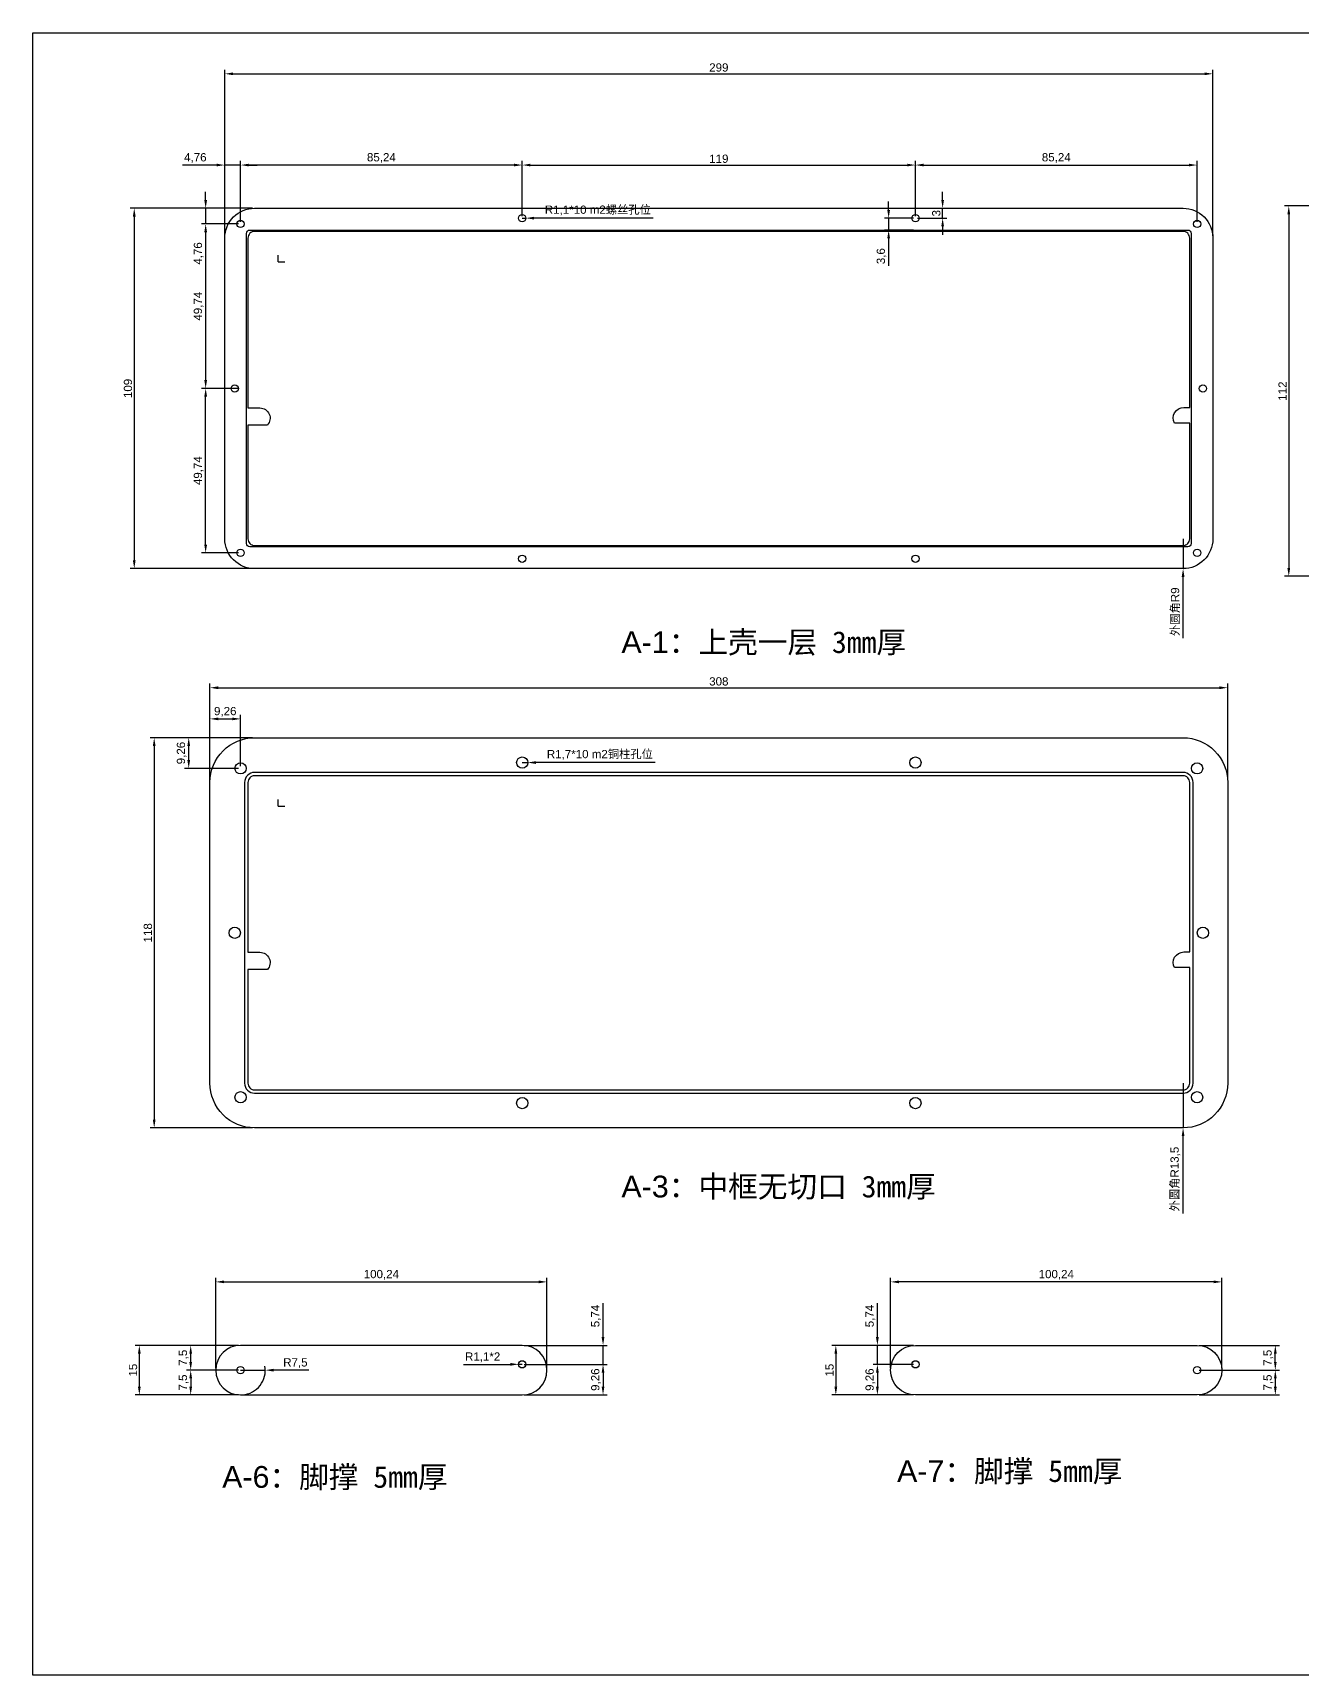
# Model space of a CAD drawing. Header units: millimetres. Extents: x -514 to 1814, y -954 to 381.
# Drawn here: x -513.8 to -129.7, y -242.9 to 253.8 of the extents above; entities that cross this region are included whole.
import ezdxf

# ---------------------------------------------------------------- set-up
doc = ezdxf.new("R2010")
doc.units = ezdxf.units.MM
doc.layers.get('Defpoints').update_dxf_attribs({"color": 1})
doc.layers.add('mark', color=90, linetype='Continuous', plot=False)
doc.styles.get("Standard").update_dxf_attribs({"font": 'arial.ttf'})
doc.dimstyles.new('ISO-25', dxfattribs={"dimtxt": 2.5, "dimasz": 2.5, "dimexe": 1.25, "dimexo": 0.625, "dimtad": 1, "dimtxsty": 'Standard', "dimcen": 2.5, "dimadec": 0, "dimazin": 0, "dimtfac": 1, "dimtmove": 0, "dimatfit": 3, "dimfxl": 1, "dimarcsym": 0})

# ---------------------------------------------------------------- blocks, each defined once
blk = doc.blocks.new('*D5')
at = {"layer": 'Defpoints', "color": 0, "transparency": 16777216}
for p in [(-156.72, 241.4), (-455.72, 191.74), (-156.72, 191.74)]:
    blk.add_point(p, dxfattribs=at)
at = {"layer": 'mark', "color": 0, "lineweight": -2, "transparency": 16777216}
for p, q in [((-455.72, 192.36), (-455.72, 242.65)), ((-453.22, 241.4), (-159.22, 241.4)), ((-156.72, 192.36), (-156.72, 242.65))]:
    blk.add_line(p, q, dxfattribs=at)
at = {"layer": 'mark', "color": 0, "transparency": 16777216}
for points in [[(-453.22, 241.81), (-453.22, 240.98), (-455.72, 241.4)], [(-159.22, 241.81), (-159.22, 240.98), (-156.72, 241.4)]]:
    blk.add_solid(points, dxfattribs=at)
at = {"layer": 'mark', "color": 0, "transparency": 16777216, "insert": (-306.22, 243.3), "char_height": 2.5, "attachment_point": 5}
blk.add_mtext('299', dxfattribs=at)
blk = doc.blocks.new('*D6')
at = {"layer": 'Defpoints', "color": 0, "transparency": 16777216}
for p in [(-450.96, 200.74), (-461.52, 195.98), (-450.96, 195.98)]:
    blk.add_point(p, dxfattribs=at)
at = {"layer": 'mark', "color": 0, "lineweight": -2, "transparency": 16777216}
for p, q in [((-461.52, 203.24), (-461.52, 205.74)), ((-451.59, 200.74), (-462.77, 200.74)), ((-461.52, 200.74), (-461.52, 195.98)), ((-451.59, 195.98), (-462.77, 195.98)), ((-461.52, 193.48), (-461.52, 183.14))]:
    blk.add_line(p, q, dxfattribs=at)
at = {"layer": 'mark', "color": 0, "transparency": 16777216}
for points in [[(-461.93, 203.24), (-461.1, 203.24), (-461.52, 200.74)], [(-461.93, 193.48), (-461.1, 193.48), (-461.52, 195.98)]]:
    blk.add_solid(points, dxfattribs=at)
at = {"layer": 'mark', "color": 0, "transparency": 16777216, "insert": (-463.64, 187.06), "char_height": 2.5, "attachment_point": 5, "rotation": 90}
blk.add_mtext('4,76', dxfattribs=at)
blk = doc.blocks.new('*D7')
at = {"layer": 'Defpoints', "color": 0, "transparency": 16777216}
for p in [(-450.96, 213.8), (-450.96, 197.74), (-365.72, 197.74)]:
    blk.add_point(p, dxfattribs=at)
at = {"layer": 'mark', "color": 0, "lineweight": -2, "transparency": 16777216}
for p, q in [((-450.96, 198.36), (-450.96, 215.05)), ((-368.22, 213.8), (-448.46, 213.8)), ((-365.72, 198.36), (-365.72, 215.05))]:
    blk.add_line(p, q, dxfattribs=at)
at = {"layer": 'mark', "color": 0, "transparency": 16777216}
for points in [[(-448.46, 214.22), (-448.46, 213.39), (-450.96, 213.8)], [(-368.22, 214.22), (-368.22, 213.39), (-365.72, 213.8)]]:
    blk.add_solid(points, dxfattribs=at)
at = {"layer": 'mark', "color": 0, "transparency": 16777216, "insert": (-408.34, 215.93), "char_height": 2.5, "attachment_point": 5}
blk.add_mtext('85,24', dxfattribs=at)
blk = doc.blocks.new('*D8')
at = {"layer": 'Defpoints', "color": 0, "transparency": 16777216}
for p in [(-246.72, 213.8), (-365.72, 197.74), (-246.72, 197.74)]:
    blk.add_point(p, dxfattribs=at)
at = {"layer": 'mark', "color": 0, "lineweight": -2, "transparency": 16777216}
for p, q in [((-365.72, 198.36), (-365.72, 215.05)), ((-363.22, 213.8), (-249.22, 213.8)), ((-246.72, 198.36), (-246.72, 215.05))]:
    blk.add_line(p, q, dxfattribs=at)
at = {"layer": 'mark', "color": 0, "transparency": 16777216}
for points in [[(-363.22, 214.22), (-363.22, 213.39), (-365.72, 213.8)], [(-249.22, 214.22), (-249.22, 213.39), (-246.72, 213.8)]]:
    blk.add_solid(points, dxfattribs=at)
at = {"layer": 'mark', "color": 0, "transparency": 16777216, "insert": (-306.22, 215.7), "char_height": 2.5, "attachment_point": 5}
blk.add_mtext('119', dxfattribs=at)
blk = doc.blocks.new('*D9')
at = {"layer": 'Defpoints', "color": 0, "transparency": 16777216}
for p in [(-161.48, 213.8), (-246.72, 197.74), (-161.48, 195.98)]:
    blk.add_point(p, dxfattribs=at)
at = {"layer": 'mark', "color": 0, "lineweight": -2, "transparency": 16777216}
for p, q in [((-246.72, 198.36), (-246.72, 215.05)), ((-244.22, 213.8), (-163.98, 213.8)), ((-161.48, 196.61), (-161.48, 215.05))]:
    blk.add_line(p, q, dxfattribs=at)
at = {"layer": 'mark', "color": 0, "transparency": 16777216}
for points in [[(-244.22, 214.22), (-244.22, 213.39), (-246.72, 213.8)], [(-163.98, 214.22), (-163.98, 213.39), (-161.48, 213.8)]]:
    blk.add_solid(points, dxfattribs=at)
at = {"layer": 'mark', "color": 0, "transparency": 16777216, "insert": (-204.1, 215.93), "char_height": 2.5, "attachment_point": 5}
blk.add_mtext('85,24', dxfattribs=at)
blk = doc.blocks.new('*D10')
at = {"layer": 'Defpoints', "color": 0, "transparency": 16777216}
for p in [(-446.72, 200.74), (-483.13, 91.74), (-446.72, 91.74)]:
    blk.add_point(p, dxfattribs=at)
at = {"layer": 'mark', "color": 0, "lineweight": -2, "transparency": 16777216}
for p, q in [((-447.35, 200.74), (-484.38, 200.74)), ((-483.13, 198.24), (-483.13, 94.24)), ((-447.35, 91.74), (-484.38, 91.74))]:
    blk.add_line(p, q, dxfattribs=at)
at = {"layer": 'mark', "color": 0, "transparency": 16777216}
for points in [[(-483.54, 198.24), (-482.71, 198.24), (-483.13, 200.74)], [(-483.54, 94.24), (-482.71, 94.24), (-483.13, 91.74)]]:
    blk.add_solid(points, dxfattribs=at)
at = {"layer": 'mark', "color": 0, "transparency": 16777216, "insert": (-485.03, 146.24), "char_height": 2.5, "attachment_point": 5, "rotation": 90}
blk.add_mtext('109', dxfattribs=at)
blk = doc.blocks.new('*D11')
at = {"layer": 'Defpoints', "color": 0, "transparency": 16777216}
for p in [(-450.96, 195.98), (-461.52, 146.24), (-450.96, 146.24)]:
    blk.add_point(p, dxfattribs=at)
at = {"layer": 'mark', "color": 0, "lineweight": -2, "transparency": 16777216}
for p, q in [((-451.59, 195.98), (-462.77, 195.98)), ((-461.52, 193.48), (-461.52, 148.74)), ((-451.59, 146.24), (-462.77, 146.24))]:
    blk.add_line(p, q, dxfattribs=at)
at = {"layer": 'mark', "color": 0, "transparency": 16777216}
for points in [[(-461.93, 193.48), (-461.1, 193.48), (-461.52, 195.98)], [(-461.93, 148.74), (-461.1, 148.74), (-461.52, 146.24)]]:
    blk.add_solid(points, dxfattribs=at)
at = {"layer": 'mark', "color": 0, "transparency": 16777216, "insert": (-463.64, 171.11), "char_height": 2.5, "attachment_point": 5, "rotation": 90}
blk.add_mtext('49,74', dxfattribs=at)
blk = doc.blocks.new('*D12')
at = {"layer": 'Defpoints', "color": 0, "transparency": 16777216}
for p in [(-461.52, 146.24), (-450.96, 146.24), (-450.96, 96.5)]:
    blk.add_point(p, dxfattribs=at)
at = {"layer": 'mark', "color": 0, "lineweight": -2, "transparency": 16777216}
for p, q in [((-451.59, 146.24), (-462.77, 146.24)), ((-461.52, 99), (-461.52, 143.74)), ((-451.59, 96.5), (-462.77, 96.5))]:
    blk.add_line(p, q, dxfattribs=at)
at = {"layer": 'mark', "color": 0, "transparency": 16777216}
for points in [[(-461.93, 143.74), (-461.1, 143.74), (-461.52, 146.24)], [(-461.93, 99), (-461.1, 99), (-461.52, 96.5)]]:
    blk.add_solid(points, dxfattribs=at)
at = {"layer": 'mark', "color": 0, "transparency": 16777216, "insert": (-463.64, 121.37), "char_height": 2.5, "attachment_point": 5, "rotation": 90}
blk.add_mtext('49,74', dxfattribs=at)
blk = doc.blocks.new('*D13')
at = {"layer": 'Defpoints', "color": 0, "transparency": 16777216}
for p in [(-246.72, 200.74), (-238.49, 200.74), (-246.72, 197.74)]:
    blk.add_point(p, dxfattribs=at)
at = {"layer": 'mark', "color": 0, "lineweight": -2, "transparency": 16777216}
for p, q in [((-238.49, 203.24), (-238.49, 205.74)), ((-246.1, 200.74), (-237.24, 200.74)), ((-238.49, 197.74), (-238.49, 200.74)), ((-246.1, 197.74), (-237.24, 197.74)), ((-238.49, 195.24), (-238.49, 192.74))]:
    blk.add_line(p, q, dxfattribs=at)
at = {"layer": 'mark', "color": 0, "transparency": 16777216}
for points in [[(-238.91, 203.24), (-238.08, 203.24), (-238.49, 200.74)], [(-238.91, 195.24), (-238.08, 195.24), (-238.49, 197.74)]]:
    blk.add_solid(points, dxfattribs=at)
at = {"layer": 'mark', "color": 0, "transparency": 16777216, "insert": (-240.4, 199.24), "char_height": 2.5, "attachment_point": 5, "rotation": 90}
blk.add_mtext('3', dxfattribs=at)
blk = doc.blocks.new('*D14')
at = {"layer": 'Defpoints', "color": 0, "transparency": 16777216}
for p in [(-365.72, 197.74), (-364.62, 197.74)]:
    blk.add_point(p, dxfattribs=at)
at = {"layer": 'mark', "color": 0, "lineweight": -2, "transparency": 16777216}
for p, q in [((-365.72, 197.74), (-364.62, 197.74)), ((-326.04, 197.74), (-362.12, 197.74))]:
    blk.add_line(p, q, dxfattribs=at)
at = {"layer": 'mark', "color": 0, "transparency": 16777216}
blk.add_solid([(-362.12, 198.16), (-362.12, 197.32), (-364.62, 197.74)], dxfattribs=at)
at = {"layer": 'mark', "color": 0, "transparency": 16777216, "insert": (-342.83, 200.08), "char_height": 2.5, "attachment_point": 5}
blk.add_mtext('R1,1*10 m2{\\fSimSun|b0|i0|c134|p2;螺丝孔位}', dxfattribs=at)
blk = doc.blocks.new('*D16')
at = {"layer": 'Defpoints', "color": 0, "transparency": 16777216}
for p in [(-165.72, 100.74), (-165.72, 91.74)]:
    blk.add_point(p, dxfattribs=at)
at = {"layer": 'mark', "color": 0, "lineweight": -2, "transparency": 16777216}
for p, q in [((-165.72, 100.74), (-165.72, 91.74)), ((-165.72, 70.66), (-165.72, 89.24))]:
    blk.add_line(p, q, dxfattribs=at)
at = {"layer": 'mark', "color": 0, "transparency": 16777216}
blk.add_solid([(-166.14, 89.24), (-165.3, 89.24), (-165.72, 91.74)], dxfattribs=at)
at = {"layer": 'mark', "color": 0, "transparency": 16777216, "insert": (-168, 78.7), "char_height": 2.5, "attachment_point": 5, "rotation": 90}
blk.add_mtext('{\\fSimSun|b0|i0|c134|p2;外圆角}R9', dxfattribs=at)
blk = doc.blocks.new('*D18')
at = {"layer": 'Defpoints', "color": 0, "transparency": 16777216}
for p in [(-97.77, 201.42), (-133.74, 89.42), (-97.77, 89.42)]:
    blk.add_point(p, dxfattribs=at)
at = {"layer": 'mark', "color": 0, "lineweight": -2, "transparency": 16777216}
for p, q in [((-98.39, 201.42), (-134.99, 201.42)), ((-133.74, 198.92), (-133.74, 91.92)), ((-98.39, 89.42), (-134.99, 89.42))]:
    blk.add_line(p, q, dxfattribs=at)
at = {"layer": 'mark', "color": 0, "transparency": 16777216}
for points in [[(-134.15, 198.92), (-133.32, 198.92), (-133.74, 201.42)], [(-134.15, 91.92), (-133.32, 91.92), (-133.74, 89.42)]]:
    blk.add_solid(points, dxfattribs=at)
at = {"layer": 'mark', "color": 0, "transparency": 16777216, "insert": (-135.62, 145.42), "char_height": 2.5, "attachment_point": 5, "rotation": 90}
blk.add_mtext('112', dxfattribs=at)
blk = doc.blocks.new('*D20')
at = {"layer": 'Defpoints', "color": 0, "transparency": 16777216}
for p in [(-455.72, 213.8), (-455.72, 195.98), (-450.96, 195.98)]:
    blk.add_point(p, dxfattribs=at)
at = {"layer": 'mark', "color": 0, "lineweight": -2, "transparency": 16777216}
for p, q in [((-458.22, 213.8), (-468.56, 213.8)), ((-455.72, 196.61), (-455.72, 215.05)), ((-450.96, 213.8), (-455.72, 213.8)), ((-450.96, 196.61), (-450.96, 215.05)), ((-448.46, 213.8), (-445.96, 213.8))]:
    blk.add_line(p, q, dxfattribs=at)
at = {"layer": 'mark', "color": 0, "transparency": 16777216}
for points in [[(-458.22, 214.22), (-458.22, 213.39), (-455.72, 213.8)], [(-448.46, 214.22), (-448.46, 213.39), (-450.96, 213.8)]]:
    blk.add_solid(points, dxfattribs=at)
at = {"layer": 'mark', "color": 0, "transparency": 16777216, "insert": (-464.64, 215.93), "char_height": 2.5, "attachment_point": 5}
blk.add_mtext('4,76', dxfattribs=at)
blk = doc.blocks.new('*D23')
at = {"layer": 'Defpoints', "color": 0, "transparency": 16777216}
for p in [(-450.96, 46.29), (-460.22, 31.32), (-450.96, 31.32)]:
    blk.add_point(p, dxfattribs=at)
at = {"layer": 'mark', "color": 0, "lineweight": -2, "transparency": 16777216}
for p, q in [((-460.22, 31.95), (-460.22, 47.54)), ((-457.72, 46.29), (-453.46, 46.29)), ((-450.96, 31.95), (-450.96, 47.54))]:
    blk.add_line(p, q, dxfattribs=at)
at = {"layer": 'mark', "color": 0, "transparency": 16777216}
for points in [[(-457.72, 46.7), (-457.72, 45.87), (-460.22, 46.29)], [(-453.46, 46.7), (-453.46, 45.87), (-450.96, 46.29)]]:
    blk.add_solid(points, dxfattribs=at)
at = {"layer": 'mark', "color": 0, "transparency": 16777216, "insert": (-455.59, 48.41), "char_height": 2.5, "attachment_point": 5}
blk.add_mtext('9,26', dxfattribs=at)
blk = doc.blocks.new('*D24')
at = {"layer": 'Defpoints', "color": 0, "transparency": 16777216}
for p in [(-446.72, 40.58), (-477.09, -77.42), (-446.72, -77.42)]:
    blk.add_point(p, dxfattribs=at)
at = {"layer": 'mark', "color": 0, "lineweight": -2, "transparency": 16777216}
for p, q in [((-447.35, 40.58), (-478.34, 40.58)), ((-477.09, 38.08), (-477.09, -74.92)), ((-447.35, -77.42), (-478.34, -77.42))]:
    blk.add_line(p, q, dxfattribs=at)
at = {"layer": 'mark', "color": 0, "transparency": 16777216}
for points in [[(-477.51, 38.08), (-476.68, 38.08), (-477.09, 40.58)], [(-477.51, -74.92), (-476.68, -74.92), (-477.09, -77.42)]]:
    blk.add_solid(points, dxfattribs=at)
at = {"layer": 'mark', "color": 0, "transparency": 16777216, "insert": (-478.99, -18.42), "char_height": 2.5, "attachment_point": 5, "rotation": 90}
blk.add_mtext('118', dxfattribs=at)
blk = doc.blocks.new('*D25')
at = {"layer": 'Defpoints', "color": 0, "transparency": 16777216}
for p in [(-466.64, 40.58), (-450.96, 40.58), (-450.96, 31.32)]:
    blk.add_point(p, dxfattribs=at)
at = {"layer": 'mark', "color": 0, "lineweight": -2, "transparency": 16777216}
for p, q in [((-451.59, 40.58), (-467.89, 40.58)), ((-466.64, 33.82), (-466.64, 38.08)), ((-451.59, 31.32), (-467.89, 31.32))]:
    blk.add_line(p, q, dxfattribs=at)
at = {"layer": 'mark', "color": 0, "transparency": 16777216}
for points in [[(-467.06, 38.08), (-466.22, 38.08), (-466.64, 40.58)], [(-467.06, 33.82), (-466.22, 33.82), (-466.64, 31.32)]]:
    blk.add_solid(points, dxfattribs=at)
at = {"layer": 'mark', "color": 0, "transparency": 16777216, "insert": (-468.77, 35.95), "char_height": 2.5, "attachment_point": 5, "rotation": 90}
blk.add_mtext('9,26', dxfattribs=at)
blk = doc.blocks.new('*D26')
at = {"layer": 'Defpoints', "color": 0, "transparency": 16777216}
for p in [(-165.72, -63.92), (-165.72, -77.42)]:
    blk.add_point(p, dxfattribs=at)
at = {"layer": 'mark', "color": 0, "lineweight": -2, "transparency": 16777216}
for p, q in [((-165.72, -63.92), (-165.72, -77.42)), ((-165.72, -103.36), (-165.72, -79.92))]:
    blk.add_line(p, q, dxfattribs=at)
at = {"layer": 'mark', "color": 0, "transparency": 16777216}
blk.add_solid([(-166.14, -79.92), (-165.3, -79.92), (-165.72, -77.42)], dxfattribs=at)
at = {"layer": 'mark', "color": 0, "transparency": 16777216, "insert": (-168.06, -92.89), "char_height": 2.5, "attachment_point": 5, "rotation": 90}
blk.add_mtext('{\\fSimSun|b0|i0|c134|p2;外圆角}R13,5', dxfattribs=at)
blk = doc.blocks.new('*D33')
at = {"layer": 'Defpoints', "color": 0, "transparency": 16777216}
for p in [(-365.72, 33.08), (-364.02, 33.08)]:
    blk.add_point(p, dxfattribs=at)
at = {"layer": 'mark', "color": 0, "lineweight": -2, "transparency": 16777216}
for p, q in [((-365.72, 33.08), (-364.02, 33.08)), ((-325.44, 33.08), (-361.52, 33.08))]:
    blk.add_line(p, q, dxfattribs=at)
at = {"layer": 'mark', "color": 0, "transparency": 16777216}
blk.add_solid([(-361.52, 33.5), (-361.52, 32.66), (-364.02, 33.08)], dxfattribs=at)
at = {"layer": 'mark', "color": 0, "transparency": 16777216, "insert": (-342.23, 35.41), "char_height": 2.5, "attachment_point": 5}
blk.add_mtext('R1,7*10 m2{\\fSimSun|b0|i0|c134|p2;铜柱孔位}', dxfattribs=at)
blk = doc.blocks.new('*D42')
at = {"layer": 'Defpoints', "color": 0, "transparency": 16777216}
for p in [(-152.22, 55.71), (-460.22, 27.08), (-152.22, 27.08)]:
    blk.add_point(p, dxfattribs=at)
at = {"layer": 'mark', "color": 0, "lineweight": -2, "transparency": 16777216}
for p, q in [((-460.22, 27.71), (-460.22, 56.96)), ((-457.72, 55.71), (-154.72, 55.71)), ((-152.22, 27.71), (-152.22, 56.96))]:
    blk.add_line(p, q, dxfattribs=at)
at = {"layer": 'mark', "color": 0, "transparency": 16777216}
for points in [[(-457.72, 56.12), (-457.72, 55.29), (-460.22, 55.71)], [(-154.72, 56.12), (-154.72, 55.29), (-152.22, 55.71)]]:
    blk.add_solid(points, dxfattribs=at)
at = {"layer": 'mark', "color": 0, "transparency": 16777216, "insert": (-306.22, 57.61), "char_height": 2.5, "attachment_point": 5}
blk.add_mtext('308', dxfattribs=at)
blk = doc.blocks.new('*D43')
at = {"layer": 'Defpoints', "color": 0, "transparency": 16777216}
for p in [(-358.22, -124), (-458.46, -150.7), (-358.22, -150.7)]:
    blk.add_point(p, dxfattribs=at)
at = {"layer": 'mark', "color": 0, "lineweight": -2, "transparency": 16777216}
for p, q in [((-458.46, -150.07), (-458.46, -122.75)), ((-455.96, -124), (-360.72, -124)), ((-358.22, -150.07), (-358.22, -122.75))]:
    blk.add_line(p, q, dxfattribs=at)
at = {"layer": 'mark', "color": 0, "transparency": 16777216}
for points in [[(-455.96, -123.58), (-455.96, -124.41), (-458.46, -124)], [(-360.72, -123.58), (-360.72, -124.41), (-358.22, -124)]]:
    blk.add_solid(points, dxfattribs=at)
at = {"layer": 'mark', "color": 0, "transparency": 16777216, "insert": (-408.34, -121.87), "char_height": 2.5, "attachment_point": 5}
blk.add_mtext('100,24', dxfattribs=at)
blk = doc.blocks.new('*D44')
at = {"layer": 'Defpoints', "color": 0, "transparency": 16777216}
for p in [(-450.96, -143.2), (-481.59, -158.2), (-450.96, -158.2)]:
    blk.add_point(p, dxfattribs=at)
at = {"layer": 'mark', "color": 0, "lineweight": -2, "transparency": 16777216}
for p, q in [((-451.59, -143.2), (-482.84, -143.2)), ((-481.59, -145.7), (-481.59, -155.7)), ((-451.59, -158.2), (-482.84, -158.2))]:
    blk.add_line(p, q, dxfattribs=at)
at = {"layer": 'mark', "color": 0, "transparency": 16777216}
for points in [[(-482.01, -145.7), (-481.17, -145.7), (-481.59, -143.2)], [(-482.01, -155.7), (-481.17, -155.7), (-481.59, -158.2)]]:
    blk.add_solid(points, dxfattribs=at)
at = {"layer": 'mark', "color": 0, "transparency": 16777216, "insert": (-483.49, -150.7), "char_height": 2.5, "attachment_point": 5, "rotation": 90}
blk.add_mtext('15', dxfattribs=at)
blk = doc.blocks.new('*D45')
at = {"layer": 'Defpoints', "color": 0, "transparency": 16777216}
for p in [(-466.05, -143.2), (-450.96, -143.2), (-450.96, -150.7)]:
    blk.add_point(p, dxfattribs=at)
at = {"layer": 'mark', "color": 0, "lineweight": -2, "transparency": 16777216}
for p, q in [((-451.59, -143.2), (-467.3, -143.2)), ((-466.05, -148.2), (-466.05, -145.7)), ((-451.59, -150.7), (-467.3, -150.7))]:
    blk.add_line(p, q, dxfattribs=at)
at = {"layer": 'mark', "color": 0, "transparency": 16777216}
for points in [[(-466.46, -145.7), (-465.63, -145.7), (-466.05, -143.2)], [(-466.46, -148.2), (-465.63, -148.2), (-466.05, -150.7)]]:
    blk.add_solid(points, dxfattribs=at)
at = {"layer": 'mark', "color": 0, "transparency": 16777216, "insert": (-468.17, -146.95), "char_height": 2.5, "attachment_point": 5, "rotation": 90}
blk.add_mtext('7,5', dxfattribs=at)
blk = doc.blocks.new('*D46')
at = {"layer": 'Defpoints', "color": 0, "transparency": 16777216}
for p in [(-450.96, -150.7), (-466.05, -158.2), (-450.96, -158.2)]:
    blk.add_point(p, dxfattribs=at)
at = {"layer": 'mark', "color": 0, "lineweight": -2, "transparency": 16777216}
for p, q in [((-451.59, -150.7), (-467.3, -150.7)), ((-466.05, -153.2), (-466.05, -155.7)), ((-451.59, -158.2), (-467.3, -158.2))]:
    blk.add_line(p, q, dxfattribs=at)
at = {"layer": 'mark', "color": 0, "transparency": 16777216}
for points in [[(-466.46, -153.2), (-465.63, -153.2), (-466.05, -150.7)], [(-466.46, -155.7), (-465.63, -155.7), (-466.05, -158.2)]]:
    blk.add_solid(points, dxfattribs=at)
at = {"layer": 'mark', "color": 0, "transparency": 16777216, "insert": (-468.17, -154.45), "char_height": 2.5, "attachment_point": 5, "rotation": 90}
blk.add_mtext('7,5', dxfattribs=at)
blk = doc.blocks.new('*D47')
at = {"layer": 'Defpoints', "color": 0, "transparency": 16777216}
for p in [(-365.72, -143.2), (-341.26, -143.2), (-365.72, -148.94)]:
    blk.add_point(p, dxfattribs=at)
at = {"layer": 'mark', "color": 0, "lineweight": -2, "transparency": 16777216}
for p, q in [((-341.26, -140.7), (-341.26, -130.46)), ((-365.1, -143.2), (-340.01, -143.2)), ((-341.26, -148.94), (-341.26, -143.2)), ((-365.1, -148.94), (-340.01, -148.94)), ((-341.26, -151.44), (-341.26, -153.94))]:
    blk.add_line(p, q, dxfattribs=at)
at = {"layer": 'mark', "color": 0, "transparency": 16777216}
for points in [[(-341.68, -140.7), (-340.85, -140.7), (-341.26, -143.2)], [(-341.68, -151.44), (-340.85, -151.44), (-341.26, -148.94)]]:
    blk.add_solid(points, dxfattribs=at)
at = {"layer": 'mark', "color": 0, "transparency": 16777216, "insert": (-343.38, -134.33), "char_height": 2.5, "attachment_point": 5, "rotation": 90}
blk.add_mtext('5,74', dxfattribs=at)
blk = doc.blocks.new('*D48')
at = {"layer": 'Defpoints', "color": 0, "transparency": 16777216}
for p in [(-365.72, -148.94), (-365.72, -158.2), (-341.26, -158.2)]:
    blk.add_point(p, dxfattribs=at)
at = {"layer": 'mark', "color": 0, "lineweight": -2, "transparency": 16777216}
for p, q in [((-365.1, -148.94), (-340.01, -148.94)), ((-341.26, -151.44), (-341.26, -155.7)), ((-365.1, -158.2), (-340.01, -158.2))]:
    blk.add_line(p, q, dxfattribs=at)
at = {"layer": 'mark', "color": 0, "transparency": 16777216}
for points in [[(-341.68, -151.44), (-340.85, -151.44), (-341.26, -148.94)], [(-341.68, -155.7), (-340.85, -155.7), (-341.26, -158.2)]]:
    blk.add_solid(points, dxfattribs=at)
at = {"layer": 'mark', "color": 0, "transparency": 16777216, "insert": (-343.39, -153.57), "char_height": 2.5, "attachment_point": 5, "rotation": 90}
blk.add_mtext('9,26', dxfattribs=at)
blk = doc.blocks.new('*D49')
at = {"layer": 'Defpoints', "color": 0, "transparency": 16777216}
for p in [(-161.48, -143.2), (-137.81, -143.2), (-161.48, -150.7)]:
    blk.add_point(p, dxfattribs=at)
at = {"layer": 'mark', "color": 0, "lineweight": -2, "transparency": 16777216}
for p, q in [((-160.85, -143.2), (-136.56, -143.2)), ((-137.81, -148.2), (-137.81, -145.7)), ((-160.85, -150.7), (-136.56, -150.7))]:
    blk.add_line(p, q, dxfattribs=at)
at = {"layer": 'mark', "color": 0, "transparency": 16777216}
for points in [[(-138.22, -145.7), (-137.39, -145.7), (-137.81, -143.2)], [(-138.22, -148.2), (-137.39, -148.2), (-137.81, -150.7)]]:
    blk.add_solid(points, dxfattribs=at)
at = {"layer": 'mark', "color": 0, "transparency": 16777216, "insert": (-139.93, -146.95), "char_height": 2.5, "attachment_point": 5, "rotation": 90}
blk.add_mtext('7,5', dxfattribs=at)
blk = doc.blocks.new('*D50')
at = {"layer": 'Defpoints', "color": 0, "transparency": 16777216}
for p in [(-161.48, -150.7), (-161.48, -158.2), (-137.81, -158.2)]:
    blk.add_point(p, dxfattribs=at)
at = {"layer": 'mark', "color": 0, "lineweight": -2, "transparency": 16777216}
for p, q in [((-160.85, -150.7), (-136.56, -150.7)), ((-137.81, -153.2), (-137.81, -155.7)), ((-160.85, -158.2), (-136.56, -158.2))]:
    blk.add_line(p, q, dxfattribs=at)
at = {"layer": 'mark', "color": 0, "transparency": 16777216}
for points in [[(-138.22, -153.2), (-137.39, -153.2), (-137.81, -150.7)], [(-138.22, -155.7), (-137.39, -155.7), (-137.81, -158.2)]]:
    blk.add_solid(points, dxfattribs=at)
at = {"layer": 'mark', "color": 0, "transparency": 16777216, "insert": (-139.93, -154.45), "char_height": 2.5, "attachment_point": 5, "rotation": 90}
blk.add_mtext('7,5', dxfattribs=at)
blk = doc.blocks.new('*D51')
at = {"layer": 'Defpoints', "color": 0, "transparency": 16777216}
for p in [(-254.22, -124), (-254.22, -150.7), (-153.98, -150.7)]:
    blk.add_point(p, dxfattribs=at)
at = {"layer": 'mark', "color": 0, "lineweight": -2, "transparency": 16777216}
for p, q in [((-254.22, -150.07), (-254.22, -122.75)), ((-156.48, -124), (-251.72, -124)), ((-153.98, -150.07), (-153.98, -122.75))]:
    blk.add_line(p, q, dxfattribs=at)
at = {"layer": 'mark', "color": 0, "transparency": 16777216}
for points in [[(-251.72, -123.58), (-251.72, -124.41), (-254.22, -124)], [(-156.48, -123.58), (-156.48, -124.41), (-153.98, -124)]]:
    blk.add_solid(points, dxfattribs=at)
at = {"layer": 'mark', "color": 0, "transparency": 16777216, "insert": (-204.1, -121.87), "char_height": 2.5, "attachment_point": 5}
blk.add_mtext('100,24', dxfattribs=at)
blk = doc.blocks.new('*D52')
at = {"layer": 'Defpoints', "color": 0, "transparency": 16777216}
for p in [(-258.24, -143.2), (-246.72, -143.2), (-246.72, -148.94)]:
    blk.add_point(p, dxfattribs=at)
at = {"layer": 'mark', "color": 0, "lineweight": -2, "transparency": 16777216}
for p, q in [((-258.24, -140.7), (-258.24, -130.46)), ((-247.35, -143.2), (-259.49, -143.2)), ((-258.24, -148.94), (-258.24, -143.2)), ((-247.35, -148.94), (-259.49, -148.94)), ((-258.24, -151.44), (-258.24, -153.94))]:
    blk.add_line(p, q, dxfattribs=at)
at = {"layer": 'mark', "color": 0, "transparency": 16777216}
for points in [[(-258.66, -140.7), (-257.82, -140.7), (-258.24, -143.2)], [(-258.66, -151.44), (-257.82, -151.44), (-258.24, -148.94)]]:
    blk.add_solid(points, dxfattribs=at)
at = {"layer": 'mark', "color": 0, "transparency": 16777216, "insert": (-260.36, -134.33), "char_height": 2.5, "attachment_point": 5, "rotation": 90}
blk.add_mtext('5,74', dxfattribs=at)
blk = doc.blocks.new('*D53')
at = {"layer": 'Defpoints', "color": 0, "transparency": 16777216}
for p in [(-246.72, -148.94), (-258.24, -158.2), (-246.72, -158.2)]:
    blk.add_point(p, dxfattribs=at)
at = {"layer": 'mark', "color": 0, "lineweight": -2, "transparency": 16777216}
for p, q in [((-247.35, -148.94), (-259.49, -148.94)), ((-258.24, -151.44), (-258.24, -155.7)), ((-247.35, -158.2), (-259.49, -158.2))]:
    blk.add_line(p, q, dxfattribs=at)
at = {"layer": 'mark', "color": 0, "transparency": 16777216}
for points in [[(-258.66, -151.44), (-257.82, -151.44), (-258.24, -148.94)], [(-258.66, -155.7), (-257.82, -155.7), (-258.24, -158.2)]]:
    blk.add_solid(points, dxfattribs=at)
at = {"layer": 'mark', "color": 0, "transparency": 16777216, "insert": (-260.37, -153.57), "char_height": 2.5, "attachment_point": 5, "rotation": 90}
blk.add_mtext('9,26', dxfattribs=at)
blk = doc.blocks.new('*D54')
at = {"layer": 'Defpoints', "color": 0, "transparency": 16777216}
for p in [(-247.35, -143.2), (-270.81, -158.2), (-247.35, -158.2)]:
    blk.add_point(p, dxfattribs=at)
at = {"layer": 'mark', "color": 0, "lineweight": -2, "transparency": 16777216}
for p, q in [((-247.97, -143.2), (-272.06, -143.2)), ((-270.81, -145.7), (-270.81, -155.7)), ((-247.97, -158.2), (-272.06, -158.2))]:
    blk.add_line(p, q, dxfattribs=at)
at = {"layer": 'mark', "color": 0, "transparency": 16777216}
for points in [[(-271.23, -145.7), (-270.39, -145.7), (-270.81, -143.2)], [(-271.23, -155.7), (-270.39, -155.7), (-270.81, -158.2)]]:
    blk.add_solid(points, dxfattribs=at)
at = {"layer": 'mark', "color": 0, "transparency": 16777216, "insert": (-272.71, -150.7), "char_height": 2.5, "attachment_point": 5, "rotation": 90}
blk.add_mtext('15', dxfattribs=at)
blk = doc.blocks.new('*D79')
at = {"layer": 'Defpoints', "color": 0, "transparency": 16777216}
for p in [(-366.82, -148.94), (-365.72, -148.94)]:
    blk.add_point(p, dxfattribs=at)
at = {"layer": 'mark', "color": 0, "lineweight": -2, "transparency": 16777216}
for p, q in [((-383.44, -148.94), (-369.32, -148.94)), ((-365.72, -148.94), (-366.82, -148.94))]:
    blk.add_line(p, q, dxfattribs=at)
at = {"layer": 'mark', "color": 0, "transparency": 16777216}
blk.add_solid([(-369.32, -148.52), (-369.32, -149.36), (-366.82, -148.94)], dxfattribs=at)
at = {"layer": 'mark', "color": 0, "transparency": 16777216, "insert": (-377.7, -146.81), "char_height": 2.5, "attachment_point": 5}
blk.add_mtext('R1,1*2', dxfattribs=at)
blk = doc.blocks.new('*D81')
at = {"layer": 'Defpoints', "color": 0, "transparency": 16777216}
for p in [(-450.96, -150.7), (-443.46, -150.7)]:
    blk.add_point(p, dxfattribs=at)
at = {"layer": 'mark', "color": 0, "lineweight": -2, "transparency": 16777216}
for p, q in [((-450.96, -150.7), (-443.46, -150.7)), ((-430.25, -150.7), (-440.96, -150.7))]:
    blk.add_line(p, q, dxfattribs=at)
blk.add_arc((-450.96, -150.7), 7.5, 274.7746, 9.5493, dxfattribs=at)
at = {"layer": 'mark', "color": 0, "transparency": 16777216}
blk.add_solid([(-440.96, -150.28), (-440.96, -151.11), (-443.46, -150.7)], dxfattribs=at)
at = {"layer": 'mark', "color": 0, "transparency": 16777216, "insert": (-434.36, -148.58), "char_height": 2.5, "attachment_point": 5}
blk.add_mtext('R7,5', dxfattribs=at)
blk = doc.blocks.new('*D127')
at = {"layer": 'Defpoints', "color": 0, "ltscale": 10, "transparency": 16777216}
for p in [(-254.83, 194.14), (-246.72, 197.74), (-246.72, 194.14)]:
    blk.add_point(p, dxfattribs=at)
at = {"layer": 'mark', "color": 0, "lineweight": -2, "ltscale": 10, "transparency": 16777216}
for p, q in [((-254.83, 200.24), (-254.83, 202.74)), ((-247.35, 197.74), (-256.08, 197.74)), ((-247.35, 194.14), (-256.08, 194.14)), ((-254.83, 197.74), (-254.83, 194.14)), ((-254.83, 191.64), (-254.83, 183.34))]:
    blk.add_line(p, q, dxfattribs=at)
at = {"layer": 'mark', "color": 0, "ltscale": 10, "transparency": 16777216}
for points in [[(-255.25, 200.24), (-254.42, 200.24), (-254.83, 197.74)], [(-255.25, 191.64), (-254.42, 191.64), (-254.83, 194.14)]]:
    blk.add_solid(points, dxfattribs=at)
at = {"layer": 'mark', "color": 0, "ltscale": 10, "transparency": 16777216, "insert": (-256.96, 186.24), "char_height": 2.5, "attachment_point": 5, "rotation": 90}
blk.add_mtext('3,6', dxfattribs=at)

msp = doc.modelspace()

# ---------------------------------------------------------------- linework, layer by layer
msp.add_lwpolyline([(-513.821, 253.79), (719.362, 253.79), (719.362, -242.948), (-513.821, -242.948)], close=True)
for points in [[(-165.721, 91.738), (-446.721, 91.738, -0.4142136), (-455.721, 100.738), (-455.721, 191.738, -0.4142136), (-446.721, 200.738), (-165.721, 200.738, -0.4142136), (-156.721, 191.738), (-156.721, 100.738, -0.4142136)], [(-163.271, 193.138), (-163.271, 99.338, -0.4142136), (-164.271, 98.338), (-448.171, 98.338, -0.4142136), (-449.171, 99.338), (-449.171, 193.138, -0.4142136), (-448.171, 194.138), (-164.271, 194.138, -0.4142136)], [(-165.721, -77.418), (-446.721, -77.418, -0.4142136), (-460.221, -63.918), (-460.221, 27.082, -0.4142136), (-446.721, 40.582), (-165.721, 40.582, -0.4142136), (-152.221, 27.082), (-152.221, -63.918, -0.4142136)], [(-449.721, -63.918, 0.4142136), (-446.721, -66.918), (-165.721, -66.918, 0.4142136), (-162.721, -63.918), (-162.721, 27.082, 0.4142136), (-165.721, 30.082), (-446.721, 30.082, 0.4142136), (-449.721, 27.082)], [(-365.721, -143.198), (-450.964, -143.198, 1), (-450.964, -158.198), (-365.721, -158.198, 1)], [(-246.721, -143.198), (-161.479, -143.198, -1), (-161.479, -158.198), (-246.721, -158.198, -1)]]:
    msp.add_lwpolyline(points, format="xyb", close=True)
for centre, radius in [((-365.721, 197.738), 1.1), ((-246.721, 197.738), 1.1), ((-450.964, 195.981), 1.1), ((-161.479, 195.981), 1.1), ((-452.721, 146.238), 1.1), ((-159.721, 146.238), 1.1), ((-450.964, 96.496), 1.1), ((-365.721, 94.738), 1.1), ((-246.721, 94.738), 1.1), ((-161.479, 96.496), 1.1), ((-365.721, 33.082), 1.7), ((-246.721, 33.082), 1.7), ((-450.964, 31.324), 1.7), ((-161.479, 31.324), 1.7), ((-452.721, -18.418), 1.7), ((-159.721, -18.418), 1.7), ((-450.964, -68.161), 1.7), ((-365.721, -69.918), 1.7), ((-246.721, -69.918), 1.7), ((-161.479, -68.161), 1.7), ((-365.721, -148.941), 1.1), ((-246.721, -148.941), 1.1), ((-450.964, -150.698), 1.1), ((-161.479, -150.698), 1.1)]:
    msp.add_circle(centre, radius)
at = {"layer": 'Defpoints'}
for p, q in [((-439.571, 184.538), (-439.571, 186.538)), ((-439.571, 184.538), (-437.571, 184.538)), ((-439.571, 19.882), (-439.571, 21.882)), ((-439.571, 19.882), (-437.571, 19.882))]:
    msp.add_line(p, q, dxfattribs=at)
for points in [[(-448.721, 191.738), (-448.721, 140.338), (-445.121, 140.338, -0.6533994), (-442.841, 135.138), (-448.721, 135.138), (-448.721, 134.138), (-448.721, 100.738, 0.4142136), (-446.721, 98.738), (-165.721, 98.738, 0.4142136), (-163.721, 100.738), (-163.721, 134.038), (-163.721, 135.213), (-163.721, 135.713), (-168.335, 135.713, -0.5684319), (-165.521, 140.438), (-163.721, 140.438), (-163.721, 191.738, 0.4142136), (-165.721, 193.738), (-446.721, 193.738, 0.4142136)], [(-448.721, 27.082), (-448.721, -24.318), (-445.121, -24.318, -0.6533994), (-442.841, -29.518), (-448.721, -29.518), (-448.721, -30.518), (-448.721, -63.918, 0.4142136), (-446.721, -65.918), (-165.721, -65.918, 0.4142136), (-163.721, -63.918), (-163.721, -30.618), (-163.721, -29.443), (-163.721, -28.943), (-168.335, -28.943, -0.5684319), (-165.521, -24.218), (-163.721, -24.218), (-163.721, 27.082, 0.4142136), (-165.721, 29.082), (-446.721, 29.082, 0.4142136)]]:
    msp.add_lwpolyline(points, format="xyb", close=True, dxfattribs=at)

# ---------------------------------------------------------------- texts
at = {"char_height": 6.58764, "attachment_point": 1}
for s, insert in [('A-1{\\fSimSun|b0|i0|c134|p2;：上壳一层\\fSimSun|b0|i0|c0|p2; 3mm\\fSimSun|b0|i0|c134|p2;厚}', (-335.701, 72.794)), ('A-3{\\fSimSun|b0|i0|c134|p2;：中框无切口\\fSimSun|b0|i0|c0|p2; 3mm\\fSimSun|b0|i0|c134|p2;厚}', (-335.701, -91.863)), ('A-6{\\fSimSun|b0|i0|c134|p2;：脚撑 5mm厚}', (-456.523, -179.691)), ('A-7{\\fSimSun|b0|i0|c134|p2;：脚撑 5mm厚}', (-252.28, -177.933))]:
    msp.add_mtext_dynamic_manual_height_columns(s, width=134.64919, gutter_width=12.5, heights=[0], dxfattribs=dict(at, insert=insert))

# ---------------------------------------------------------------- dimensions: what is measured, and where the dimension line sits
at = {"layer": 'mark'}
for base, p1, p2, picture, middle in [((-156.721, 241.396), (-455.721, 191.738), (-156.721, 191.738), '*D5', (-306.221, 243.297)), ((-455.721, 213.803), (-450.964, 195.981), (-455.721, 195.981), '*D20', (-464.643, 215.93)), ((-450.964, 213.803), (-365.721, 197.738), (-450.964, 197.738), '*D7', (-408.343, 215.93)), ((-246.721, 213.803), (-365.721, 197.738), (-246.721, 197.738), '*D8', (-306.221, 215.704)), ((-161.479, 213.803), (-246.721, 197.738), (-161.479, 195.981), '*D9', (-204.1, 215.93)), ((-152.221, 55.707), (-460.221, 27.082), (-152.221, 27.082), '*D42', (-306.221, 57.61)), ((-450.964, 46.286), (-460.221, 31.324), (-450.964, 31.324), '*D23', (-455.593, 48.413)), ((-358.221, -123.995), (-458.464, -150.698), (-358.221, -150.698), '*D43', (-408.343, -121.868)), ((-254.221, -123.995), (-153.979, -150.698), (-254.221, -150.698), '*D51', (-204.1, -121.868))]:
    dim = msp.add_linear_dim(base=base, p1=p1, p2=p2, dimstyle='ISO-25', dxfattribs=at)
    dim.commit()
    dim.dimension.update_dxf_attribs({"geometry": picture, "text_midpoint": middle})
for base, p1, p2, picture, middle in [((-461.517, 195.981), (-450.964, 200.738), (-450.964, 195.981), '*D6', (-463.645, 187.06)), ((-238.493, 200.738), (-246.721, 197.738), (-246.721, 200.738), '*D13', (-240.395, 199.238)), ((-483.127, 91.738), (-446.721, 200.738), (-446.721, 91.738), '*D10', (-485.028, 146.238)), ((-133.736, 89.417), (-97.766, 201.417), (-97.766, 89.417), '*D18', (-135.616, 145.417)), ((-461.517, 146.238), (-450.964, 195.981), (-450.964, 146.238), '*D11', (-463.645, 171.11)), ((-461.517, 146.238), (-450.964, 96.496), (-450.964, 146.238), '*D12', (-463.645, 121.367)), ((-477.093, -77.418), (-446.721, 40.582), (-446.721, -77.418), '*D24', (-478.994, -18.418)), ((-466.641, 40.582), (-450.964, 31.324), (-450.964, 40.582), '*D25', (-468.768, 35.953)), ((-341.262, -143.198), (-365.721, -148.941), (-365.721, -143.198), '*D47', (-343.385, -134.331)), ((-258.239, -143.198), (-246.721, -148.941), (-246.721, -143.198), '*D52', (-260.362, -134.331)), ((-481.59, -158.198), (-450.964, -143.198), (-450.964, -158.198), '*D44', (-483.491, -150.698)), ((-466.046, -143.198), (-450.964, -150.698), (-450.964, -143.198), '*D45', (-468.168, -146.948)), ((-270.811, -158.198), (-247.346, -143.198), (-247.346, -158.198), '*D54', (-272.713, -150.698)), ((-137.807, -143.198), (-161.479, -150.698), (-161.479, -143.198), '*D49', (-139.929, -146.948)), ((-341.262, -158.198), (-365.721, -148.941), (-365.721, -158.198), '*D48', (-343.39, -153.57)), ((-258.239, -158.198), (-246.721, -148.941), (-246.721, -158.198), '*D53', (-260.367, -153.57)), ((-466.046, -158.198), (-450.964, -150.698), (-450.964, -158.198), '*D46', (-468.168, -154.448)), ((-137.807, -158.198), (-161.479, -150.698), (-161.479, -158.198), '*D50', (-139.929, -154.448))]:
    dim = msp.add_linear_dim(base=base, p1=p1, p2=p2, angle=90, dimstyle='ISO-25', dxfattribs=at)
    dim.commit()
    dim.dimension.update_dxf_attribs({"geometry": picture, "text_midpoint": middle})
for center, mpoint, text, picture, middle in [((-365.721, 197.738), (-364.621, 197.738), '<>*10 m2{\\fSimSun|b0|i0|c134|p2;螺丝孔位}', '*D14', (-342.831, 200.077)), ((-165.721, 100.738), (-165.721, 91.738), '{\\fSimSun|b0|i0|c134|p2;外圆角}<>', '*D16', (-168.001, 78.699)), ((-365.721, 33.082), (-364.021, 33.082), '<>*10 m2{\\fSimSun|b0|i0|c134|p2;铜柱孔位}', '*D33', (-342.231, 35.413)), ((-165.721, -63.918), (-165.721, -77.418), '{\\fSimSun|b0|i0|c134|p2;外圆角}<>', '*D26', (-168.06, -92.892))]:
    dim = msp.add_radius_dim(center=center, mpoint=mpoint, text=text, dimstyle='ISO-25', dxfattribs=at)
    dim.commit()
    dim.dimension.update_dxf_attribs({"geometry": picture, "text_midpoint": middle})
at = {"layer": 'mark', "ltscale": 10}
dim = msp.add_linear_dim(base=(-254.833, 194.138), p1=(-246.721, 197.738), p2=(-246.721, 194.138), angle=90, dimstyle='ISO-25', dxfattribs=at)
dim.commit()
dim.dimension.update_dxf_attribs({"geometry": '*D127', "text_midpoint": (-256.96, 186.239)})
at = {"layer": 'mark'}
dim = msp.add_radius_dim(center=(-450.964, -150.698), mpoint=(-443.464, -150.698), dimstyle='ISO-25', dxfattribs=at)
dim.commit()
dim.dimension.update_dxf_attribs({"geometry": '*D81', "text_midpoint": (-434.358, -148.576)})
dim = msp.add_radius_dim(center=(-365.721, -148.941), mpoint=(-366.821, -148.941), text='<>*2', dimstyle='ISO-25', dxfattribs=at)
dim.commit()
dim.dimension.update_dxf_attribs({"geometry": '*D79', "text_midpoint": (-377.703, -148.941), "dimtype": 164})

doc.saveas('drawing.dxf')
